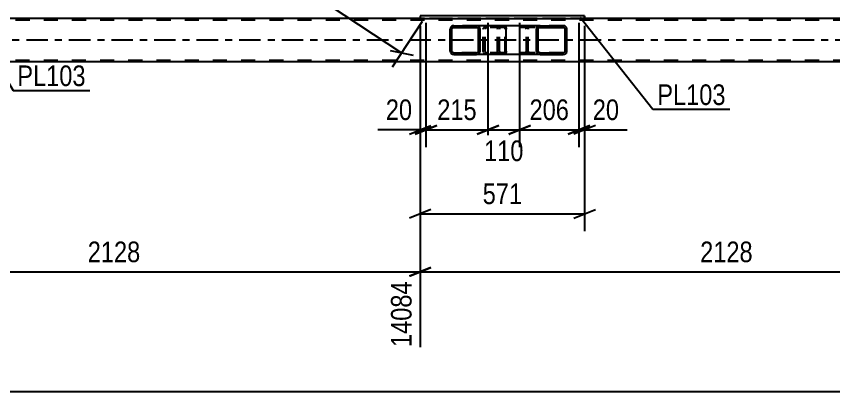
# Model space of a CAD drawing. Header units: millimetres. Extents: x -857 to 332, y -866 to -25.
# Drawn here: x -324.7 to -211.1, y -596 to -543.8 of the extents above; entities that cross this region are included whole.
import ezdxf

# ---------------------------------------------------------------- set-up
doc = ezdxf.new("R2010")
doc.units = ezdxf.units.MM
doc.linetypes.add('DXK_LINE_DOT2', pattern=[3.9198, 1.9599, -1.9599])
doc.linetypes.add('DXK_LINE_DOT3', pattern=[5.9187, 2.979, -0.9799, 0.9799, -0.9799])
doc.styles.add('Arial Narrow', font='ARIALN.TTF', dxfattribs={"height": 0.2})

# ---------------------------------------------------------------- blocks, each defined once
blk = doc.blocks.new('Part-570388934-8644 - 8534')
at = {"linetype": 'Continuous'}
h = blk.add_hatch(dxfattribs=at)
h.set_pattern_fill('', scale=0.7, style=0, pattern_type=0)
h.set_pattern_definition([(45, (-264.4044, -548.8494), (-1.57154, 1.57154), [])])
h.paths.add_polyline_path([(-264.44, -548.67), (-264.4, -548.85), (-264.3, -549.01), (-264.13, -549.11), (-263.94, -549.15), (-260.76, -549.15), (-260.56, -549.11), (-260.4, -549.01), (-260.29, -548.85), (-260.25, -548.67), (-260.25, -545.63), (-260.29, -545.44), (-260.4, -545.29), (-260.56, -545.18), (-260.76, -545.15), (-263.94, -545.15), (-264.13, -545.18), (-264.3, -545.29), (-264.4, -545.44), (-264.44, -545.63)])
h.paths.add_polyline_path([(-264.17, -545.53), (-264.12, -545.46), (-264.04, -545.4), (-263.94, -545.39), (-260.76, -545.39), (-260.66, -545.4), (-260.58, -545.46), (-260.52, -545.53), (-260.5, -545.63), (-260.5, -548.67), (-260.52, -548.76), (-260.58, -548.84), (-260.66, -548.89), (-260.76, -548.91), (-263.94, -548.91), (-264.04, -548.89), (-264.12, -548.84), (-264.17, -548.76), (-264.19, -548.67), (-264.19, -545.63)])
at = {"color": 2, "linetype": 'Continuous'}
for p, q in [((-263.94, -545.15), (-264.13, -545.18)), ((-264.04, -545.4), (-263.94, -545.39)), ((-263.94, -545.15), (-260.76, -545.15)), ((-263.94, -545.39), (-260.76, -545.39)), ((-256.93, -545.15), (-260.76, -545.15)), ((-260.56, -545.18), (-260.76, -545.15)), ((-260.76, -545.39), (-260.66, -545.4)), ((-256.93, -545.15), (-256.82, -545.18)), ((-256.82, -545.18), (-256.73, -545.29)), ((-256.73, -545.29), (-256.67, -545.44)), ((-264.4, -545.44), (-264.44, -545.63)), ((-264.44, -548.67), (-264.44, -545.63)), ((-264.19, -545.63), (-264.17, -545.53)), ((-264.19, -548.67), (-264.19, -545.63)), ((-264.17, -545.53), (-264.12, -545.46)), ((-264.12, -545.46), (-264.04, -545.4)), ((-260.66, -545.4), (-260.58, -545.46)), ((-260.58, -545.46), (-260.52, -545.53)), ((-260.52, -545.53), (-260.5, -545.63)), ((-260.5, -548.67), (-260.5, -545.63)), ((-260.25, -545.63), (-260.29, -545.44)), ((-260.25, -548.67), (-260.25, -545.63)), ((-256.67, -545.44), (-256.65, -545.63)), ((-256.65, -548.67), (-256.65, -545.63)), ((-264.44, -548.67), (-264.4, -548.85)), ((-264.17, -548.76), (-264.19, -548.67)), ((-264.12, -548.84), (-264.17, -548.76)), ((-260.52, -548.76), (-260.58, -548.84)), ((-260.5, -548.67), (-260.52, -548.76)), ((-260.29, -548.85), (-260.25, -548.67)), ((-256.65, -548.67), (-256.67, -548.85)), ((-264.13, -549.11), (-263.94, -549.15)), ((-264.04, -548.89), (-264.12, -548.84)), ((-263.94, -548.91), (-264.04, -548.89)), ((-263.94, -548.91), (-260.76, -548.91)), ((-263.94, -549.15), (-260.76, -549.15)), ((-260.66, -548.89), (-260.76, -548.91)), ((-260.76, -549.15), (-260.56, -549.11)), ((-256.93, -549.15), (-260.76, -549.15)), ((-260.58, -548.84), (-260.66, -548.89)), ((-256.82, -549.11), (-256.93, -549.15)), ((-256.73, -549.01), (-256.82, -549.11)), ((-256.67, -548.85), (-256.73, -549.01))]:
    blk.add_line(p, q, dxfattribs=at)
at = {"color": 7, "linetype": 'DXK_LINE_DOT2'}
for p, q in [((-260.76, -545.15), (-263.94, -545.15)), ((-256.93, -545.39), (-263.94, -545.39)), ((-259.52, -545.18), (-259.33, -545.15)), ((-259.42, -545.4), (-259.33, -545.39)), ((-257.84, -545.39), (-257.84, -545.15)), ((-256.87, -545.4), (-256.93, -545.39)), ((-259.83, -545.63), (-259.79, -545.44)), ((-259.83, -548.67), (-259.83, -545.63)), ((-259.56, -545.53), (-259.58, -545.63)), ((-259.58, -548.67), (-259.58, -545.63)), ((-259.51, -545.46), (-259.56, -545.53)), ((-259.51, -545.46), (-259.48, -545.44)), ((-259.48, -545.44), (-259.42, -545.4)), ((-256.83, -545.46), (-256.87, -545.4)), ((-256.8, -545.53), (-256.83, -545.46)), ((-256.79, -545.63), (-256.8, -545.53)), ((-256.79, -548.67), (-256.79, -545.63)), ((-259.79, -548.85), (-259.83, -548.67)), ((-259.58, -548.67), (-259.56, -548.76)), ((-259.56, -548.76), (-259.51, -548.84)), ((-256.83, -548.84), (-256.8, -548.76)), ((-256.8, -548.76), (-256.79, -548.67)), ((-256.93, -548.91), (-263.94, -548.91)), ((-260.76, -549.15), (-263.94, -549.15)), ((-259.33, -549.15), (-259.52, -549.11)), ((-259.51, -548.84), (-259.48, -548.85)), ((-259.48, -548.85), (-259.42, -548.89)), ((-259.42, -548.89), (-259.33, -548.91)), ((-257.84, -549.15), (-257.84, -548.91)), ((-256.93, -548.91), (-256.87, -548.89)), ((-256.87, -548.89), (-256.83, -548.84))]:
    blk.add_line(p, q, dxfattribs=at)
at = {"color": 2, "linetype": 'Continuous'}
for centre, start, end in [((-263.95, -545.64), 111.1941, 156.1506), ((-260.74, -545.64), 23.8494, 68.8059), ((-263.95, -548.65), 203.8494, 248.8059), ((-260.74, -548.65), 291.1941, 336.1506)]:
    blk.add_arc(centre, 0.492, start, end, dxfattribs=at)
at = {"color": 7, "linetype": 'DXK_LINE_DOT2'}
for centre, start, end in [((-259.34, -545.64), 111.1941, 156.1506), ((-259.34, -548.65), 203.8494, 248.8059)]:
    blk.add_arc(centre, 0.492, start, end, dxfattribs=at)
blk = doc.blocks.new('Part-570388934-8988 - 8534')
at = {"color": 2, "linetype": 'Continuous'}
for p, q in [((-268.6, -543.75), (-268.6, -544.15)), ((-245.74, -543.75), (-268.6, -543.75)), ((-268.6, -544.15), (-245.74, -544.15)), ((-245.74, -543.75), (-245.74, -544.15)), ((-245.74, -543.75), (-245.74, -543.75)), ((-245.74, -544.15), (-245.74, -544.15))]:
    blk.add_line(p, q, dxfattribs=at)
at = {"color": 7, "linetype": 'DXK_LINE_DOT2'}
for p, q in [((-268.6, -543.75), (-268.6, -544.15)), ((-245.74, -544.15), (-245.74, -543.75)), ((-245.74, -543.75), (-245.74, -543.75)), ((-245.74, -544.15), (-245.74, -544.15))]:
    blk.add_line(p, q, dxfattribs=at)
blk = doc.blocks.new('Part-570388934-9082 - 8534')
at = {"color": 7, "linetype": 'DXK_LINE_DOT2'}
for p, q in [((-107.3, -544.15), (-779.4, -544.15)), ((-245.74, -544.15), (-268.6, -544.15)), ((-107.3, -544.39), (-787.4, -544.39)), ((-787.4, -549.91), (-107.3, -549.91))]:
    blk.add_line(p, q, dxfattribs=at)
at = {"color": 2, "linetype": 'Continuous'}
for p, q in [((-268.6, -544.15), (-330.87, -544.15)), ((-183.46, -544.15), (-245.74, -544.15)), ((-111.3, -550.15), (-787.4, -550.15))]:
    blk.add_line(p, q, dxfattribs=at)
at = {"color": 7, "linetype": 'DXK_LINE_DOT3'}
blk.add_line((-107.3, -547.15), (-787.4, -547.15), dxfattribs=at)
blk = doc.blocks.new('Part-570388934-9150 - 8534')
at = {"linetype": 'Continuous'}
h = blk.add_hatch(dxfattribs=at)
h.set_pattern_fill('', scale=0.7, style=0, pattern_type=0)
h.set_pattern_definition([(45, (-252.4133, -548.8494), (-1.57154, 1.57154), [])])
h.paths.add_polyline_path([(-252.45, -548.67), (-252.41, -548.85), (-252.3, -549.01), (-252.14, -549.11), (-251.94, -549.15), (-248.71, -549.15), (-248.51, -549.11), (-248.35, -549.01), (-248.23, -548.85), (-248.2, -548.67), (-248.2, -545.63), (-248.23, -545.44), (-248.35, -545.29), (-248.51, -545.18), (-248.71, -545.15), (-251.94, -545.15), (-252.14, -545.18), (-252.3, -545.29), (-252.41, -545.44), (-252.45, -545.63)])
h.paths.add_polyline_path([(-252.18, -545.53), (-252.12, -545.46), (-252.04, -545.4), (-251.94, -545.39), (-248.71, -545.39), (-248.61, -545.4), (-248.53, -545.46), (-248.47, -545.53), (-248.45, -545.63), (-248.45, -548.67), (-248.47, -548.76), (-248.53, -548.84), (-248.61, -548.89), (-248.71, -548.91), (-251.94, -548.91), (-252.04, -548.89), (-252.12, -548.84), (-252.18, -548.76), (-252.2, -548.67), (-252.2, -545.63)])
at = {"color": 7, "linetype": 'DXK_LINE_DOT2'}
for p, q in [((-257.52, -545.18), (-257.33, -545.15)), ((-257.33, -545.39), (-257.42, -545.4)), ((-256.93, -545.15), (-257.33, -545.15)), ((-248.71, -545.39), (-257.33, -545.39)), ((-254.09, -545.15), (-253.9, -545.18)), ((-253.99, -545.4), (-254.09, -545.39)), ((-248.71, -545.15), (-251.94, -545.15)), ((-257.84, -545.63), (-257.8, -545.44)), ((-257.84, -548.67), (-257.84, -545.63)), ((-257.56, -545.53), (-257.58, -545.63)), ((-257.58, -548.67), (-257.58, -545.63)), ((-257.51, -545.46), (-257.56, -545.53)), ((-257.42, -545.4), (-257.51, -545.46)), ((-253.91, -545.46), (-253.99, -545.4)), ((-253.86, -545.53), (-253.91, -545.46)), ((-253.84, -545.63), (-253.86, -545.53)), ((-253.84, -548.67), (-253.84, -545.63)), ((-253.62, -545.44), (-253.58, -545.63)), ((-253.58, -548.67), (-253.58, -545.63)), ((-257.8, -548.85), (-257.84, -548.67)), ((-257.58, -548.67), (-257.56, -548.76)), ((-257.56, -548.76), (-257.51, -548.84)), ((-253.91, -548.84), (-253.86, -548.76)), ((-253.86, -548.76), (-253.84, -548.67)), ((-253.58, -548.67), (-253.62, -548.85)), ((-257.33, -549.15), (-257.52, -549.11)), ((-257.51, -548.84), (-257.42, -548.89)), ((-257.42, -548.89), (-257.33, -548.91)), ((-248.71, -548.91), (-257.33, -548.91)), ((-256.93, -549.15), (-257.33, -549.15)), ((-254.09, -548.91), (-253.99, -548.89)), ((-253.9, -549.11), (-254.09, -549.15)), ((-253.99, -548.89), (-253.91, -548.84)), ((-248.71, -549.15), (-251.94, -549.15))]:
    blk.add_line(p, q, dxfattribs=at)
at = {"color": 2, "linetype": 'Continuous'}
for p, q in [((-251.94, -545.15), (-256.93, -545.15)), ((-251.94, -545.15), (-252.14, -545.18)), ((-252.04, -545.4), (-251.94, -545.39)), ((-251.94, -545.15), (-248.71, -545.15)), ((-251.94, -545.39), (-248.71, -545.39)), ((-248.51, -545.18), (-248.71, -545.15)), ((-248.71, -545.39), (-248.61, -545.4)), ((-252.41, -545.44), (-252.45, -545.63)), ((-252.45, -548.67), (-252.45, -545.63)), ((-252.2, -545.63), (-252.18, -545.53)), ((-252.2, -548.67), (-252.2, -545.63)), ((-252.18, -545.53), (-252.12, -545.46)), ((-252.12, -545.46), (-252.04, -545.4)), ((-248.61, -545.4), (-248.53, -545.46)), ((-248.53, -545.46), (-248.47, -545.53)), ((-248.47, -545.53), (-248.45, -545.63)), ((-248.45, -548.67), (-248.45, -545.63)), ((-248.2, -545.63), (-248.23, -545.44)), ((-248.2, -548.67), (-248.2, -545.63)), ((-252.45, -548.67), (-252.41, -548.85)), ((-252.18, -548.76), (-252.2, -548.67)), ((-252.12, -548.84), (-252.18, -548.76)), ((-248.47, -548.76), (-248.53, -548.84)), ((-248.45, -548.67), (-248.47, -548.76)), ((-248.23, -548.85), (-248.2, -548.67)), ((-251.94, -549.15), (-256.93, -549.15)), ((-252.14, -549.11), (-251.94, -549.15)), ((-252.04, -548.89), (-252.12, -548.84)), ((-251.94, -548.91), (-252.04, -548.89)), ((-251.94, -548.91), (-248.71, -548.91)), ((-251.94, -549.15), (-248.71, -549.15)), ((-248.61, -548.89), (-248.71, -548.91)), ((-248.71, -549.15), (-248.51, -549.11)), ((-248.53, -548.84), (-248.61, -548.89))]:
    blk.add_line(p, q, dxfattribs=at)
at = {"color": 7, "linetype": 'DXK_LINE_DOT2'}
for centre, start, end in [((-257.35, -545.65), 110.7583, 155.68), ((-254.07, -545.65), 24.32, 69.2417), ((-257.35, -548.64), 204.32, 249.2417), ((-254.07, -548.64), 290.7583, 335.68)]:
    blk.add_arc(centre, 0.496, start, end, dxfattribs=at)
at = {"color": 2, "linetype": 'Continuous'}
for centre, start, end in [((-251.96, -545.65), 110.7583, 155.6801), ((-248.69, -545.65), 24.3199, 69.2417), ((-251.96, -548.64), 204.3199, 249.2417), ((-248.69, -548.64), 290.7583, 335.6801)]:
    blk.add_arc(centre, 0.496, start, end, dxfattribs=at)
blk = doc.blocks.new('StraightDimension-570388934-10656 - 8534')
at = {"color": 7, "linetype": 'Continuous'}
blk.add_line((-802.65, -595.97), (-106.5, -595.97), dxfattribs=at)
blk = doc.blocks.new('StraightDimension-570388934-9314 - 8534')
at = {"color": 7, "linetype": 'Continuous'}
for p, q in [((-267.8, -544.75), (-267.8, -562)), ((-259.18, -544.75), (-259.18, -562)), ((-269.3, -560.2), (-266.3, -559)), ((-257.68, -559), (-260.68, -560.2)), ((-267.8, -559.6), (-259.18, -559.6))]:
    blk.add_line(p, q, dxfattribs=at)
at = {"color": 0}
blk.add_wipeout([(-260.14, -558.85), (-260.14, -554.65), (-266.83, -554.65), (-266.83, -558.85)], dxfattribs=at)
at = {"color": 3, "style": 'Arial Narrow'}
blk.add_text('215', height=2.863, dxfattribs=at).set_placement((-266.23, -558.25))
blk = doc.blocks.new('StraightDimension-570388934-9793 - 8534')
at = {"color": 7, "linetype": 'Continuous'}
for p, q in [((-268.6, -545.15), (-268.6, -573.67)), ((-245.74, -545.15), (-245.74, -573.67)), ((-267.1, -570.67), (-270.1, -571.87)), ((-268.6, -571.27), (-245.74, -571.27)), ((-247.24, -571.87), (-244.24, -570.67))]:
    blk.add_line(p, q, dxfattribs=at)
at = {"color": 0}
blk.add_wipeout([(-253.82, -570.52), (-253.82, -566.32), (-260.51, -566.32), (-260.51, -570.52)], dxfattribs=at)
at = {"color": 3, "style": 'Arial Narrow'}
blk.add_text('571', height=2.863, dxfattribs=at).set_placement((-259.91, -569.92))
blk = doc.blocks.new('StraightDimension-570388934-9304 - 8534')
at = {"color": 7, "linetype": 'Continuous'}
for p, q in [((-259.18, -544.75), (-259.18, -562.45)), ((-254.78, -544.75), (-254.78, -562.45)), ((-260.68, -560.2), (-257.68, -559)), ((-253.28, -559), (-256.28, -560.2)), ((-259.18, -559.6), (-254.78, -559.6))]:
    blk.add_line(p, q, dxfattribs=at)
at = {"color": 0}
blk.add_wipeout([(-253.64, -564.55), (-253.64, -560.35), (-260.32, -560.35), (-260.32, -564.55)], dxfattribs=at)
at = {"color": 3, "style": 'Arial Narrow'}
blk.add_text('110', height=2.863, dxfattribs=at).set_placement((-259.72, -563.95))
blk = doc.blocks.new('StraightDimension-570388934-10476 - 8534')
at = {"color": 7, "linetype": 'Continuous'}
for p, q in [((-268.6, -545.15), (-268.6, -589.78)), ((-183.46, -545.15), (-183.46, -589.78)), ((-267.1, -578.74), (-270.1, -579.94)), ((-268.6, -579.34), (-183.46, -579.34)), ((-184.96, -579.94), (-181.96, -578.74))]:
    blk.add_line(p, q, dxfattribs=at)
at = {"color": 0}
blk.add_wipeout([(-221.77, -578.59), (-221.77, -574.39), (-230.28, -574.39), (-230.28, -578.59)], dxfattribs=at)
at = {"color": 3, "style": 'Arial Narrow'}
blk.add_text('2128', height=2.863, dxfattribs=at).set_placement((-229.68, -577.99))
at = {"color": 0, "linetype": 'Continuous'}
blk.add_wipeout([(-184.06, -580.04), (-188.26, -580.04), (-188.26, -590.38), (-184.06, -590.38)], dxfattribs=at)
at = {"color": 3, "linetype": 'Continuous', "style": 'Arial Narrow'}
blk.add_text('16212', height=2.863, rotation=90.0002, dxfattribs=at).set_placement((-184.66, -589.78))
blk = doc.blocks.new('StraightDimension-570388934-9287 - 8534')
at = {"color": 7, "linetype": 'Continuous'}
for p, q in [((-246.54, -544.75), (-246.54, -562)), ((-245.74, -545.15), (-245.74, -562)), ((-248.04, -560.2), (-245.04, -559)), ((-244.24, -559), (-247.24, -560.2)), ((-246.54, -559.6), (-245.74, -559.6)), ((-245.74, -559.6), (-239.83, -559.6)), ((-245.74, -559.6), (-239.83, -559.6))]:
    blk.add_line(p, q, dxfattribs=at)
at = {"color": 0}
blk.add_wipeout([(-240.36, -558.85), (-240.36, -554.65), (-245.21, -554.65), (-245.21, -558.85)], dxfattribs=at)
at = {"color": 3, "style": 'Arial Narrow'}
blk.add_text('20', height=2.863, dxfattribs=at).set_placement((-244.61, -558.25))
blk = doc.blocks.new('StraightDimension-570388934-10241 - 8534')
at = {"color": 7, "linetype": 'Continuous'}
for p, q in [((-300.28, -523.57), (-304.44, -529.89)), ((-301.54, -528.21), (-304.7, -527.56)), ((-303.12, -527.88), (-271.18, -548.89)), ((-268.34, -544.58), (-272.5, -550.9)), ((-272.76, -548.57), (-269.6, -549.22))]:
    blk.add_line(p, q, dxfattribs=at)
at = {"color": 0}
blk.add_wipeout([(-283.94, -539.6), (-281.64, -536.09), (-287.22, -532.42), (-289.53, -535.92)], dxfattribs=at)
at = {"color": 3, "style": 'Arial Narrow'}
blk.add_text('956', height=2.863, rotation=-33.3347, dxfattribs=at).set_placement((-288.7, -535.75))
blk = doc.blocks.new('StraightDimension-570388934-9296 - 8534')
at = {"color": 7, "linetype": 'Continuous'}
for p, q in [((-254.78, -544.75), (-254.78, -562)), ((-246.54, -544.75), (-246.54, -562)), ((-256.28, -560.2), (-253.28, -559)), ((-245.04, -559), (-248.04, -560.2)), ((-254.78, -559.6), (-246.54, -559.6))]:
    blk.add_line(p, q, dxfattribs=at)
at = {"color": 0}
blk.add_wipeout([(-247.32, -558.85), (-247.32, -554.65), (-254, -554.65), (-254, -558.85)], dxfattribs=at)
at = {"color": 3, "style": 'Arial Narrow'}
blk.add_text('206', height=2.863, dxfattribs=at).set_placement((-253.4, -558.25))
blk = doc.blocks.new('StraightDimension-570388934-9322 - 8534')
at = {"color": 7, "linetype": 'Continuous'}
for p, q in [((-268.6, -545.15), (-268.6, -562)), ((-267.8, -544.75), (-267.8, -562)), ((-270.1, -560.2), (-267.1, -559)), ((-266.3, -559), (-269.3, -560.2)), ((-268.6, -559.6), (-274.5, -559.6)), ((-268.6, -559.6), (-274.5, -559.6)), ((-268.6, -559.6), (-267.8, -559.6))]:
    blk.add_line(p, q, dxfattribs=at)
at = {"color": 0}
blk.add_wipeout([(-269.12, -558.85), (-269.12, -554.65), (-273.98, -554.65), (-273.98, -558.85)], dxfattribs=at)
at = {"color": 3, "style": 'Arial Narrow'}
blk.add_text('20', height=2.863, dxfattribs=at).set_placement((-273.38, -558.25))
blk = doc.blocks.new('StraightDimension-570388934-10468 - 8534')
at = {"color": 7, "linetype": 'Continuous'}
for p, q in [((-353.73, -545.15), (-353.73, -589.78)), ((-268.6, -545.15), (-268.6, -589.78)), ((-352.23, -578.74), (-355.23, -579.94)), ((-353.73, -579.34), (-268.6, -579.34)), ((-270.1, -579.94), (-267.1, -578.74))]:
    blk.add_line(p, q, dxfattribs=at)
at = {"color": 0}
blk.add_wipeout([(-306.91, -578.59), (-306.91, -574.39), (-315.42, -574.39), (-315.42, -578.59)], dxfattribs=at)
at = {"color": 3, "style": 'Arial Narrow'}
blk.add_text('2128', height=2.863, dxfattribs=at).set_placement((-314.82, -577.99))
at = {"color": 0, "linetype": 'Continuous'}
blk.add_wipeout([(-269.2, -580.04), (-273.4, -580.04), (-273.4, -590.38), (-269.2, -590.38)], dxfattribs=at)
at = {"color": 3, "linetype": 'Continuous', "style": 'Arial Narrow'}
blk.add_text('14084', height=2.863, rotation=90.0002, dxfattribs=at).set_placement((-269.8, -589.78))
blk = doc.blocks.new('Mark-570388934-8984 - 8534')
at = {"color": 30, "linetype": 'Continuous'}
for p, q in [((-246.35, -543.95), (-236.24, -556.76)), ((-236.24, -556.76), (-225.54, -556.76))]:
    blk.add_line(p, q, dxfattribs=at)
at = {"color": 0}
blk.add_wipeout([(-226.14, -556.16), (-226.14, -553.16), (-235.64, -553.16), (-235.64, -556.16)], dxfattribs=at)
blk.add_wipeout([(-226.14, -556.16), (-226.14, -553.16), (-235.64, -553.16), (-235.64, -556.16)], dxfattribs=at)
at = {"color": 3, "style": 'Arial Narrow'}
blk.add_text('PL103', height=2.863, dxfattribs=at).set_placement((-235.64, -556.16))
blk = doc.blocks.new('Mark-570388934-9037 - 8534')
at = {"color": 30, "linetype": 'Continuous'}
for p, q in [((-331.18, -544.03), (-325.21, -554.13)), ((-325.21, -554.13), (-314.51, -554.13))]:
    blk.add_line(p, q, dxfattribs=at)
at = {"color": 0}
blk.add_wipeout([(-315.11, -553.53), (-315.11, -550.53), (-324.61, -550.53), (-324.61, -553.53)], dxfattribs=at)
blk.add_wipeout([(-315.11, -553.53), (-315.11, -550.53), (-324.61, -550.53), (-324.61, -553.53)], dxfattribs=at)
at = {"color": 3, "style": 'Arial Narrow'}
blk.add_text('PL103', height=2.863, dxfattribs=at).set_placement((-324.61, -553.53))

msp = doc.modelspace()

# ---------------------------------------------------------------- block references
for name in ['Part-570388934-9082 - 8534', 'Part-570388934-8988 - 8534', 'Part-570388934-8644 - 8534', 'Part-570388934-9150 - 8534', 'StraightDimension-570388934-10656 - 8534']:
    msp.add_blockref(name, (0, 0))

# ---------------------------------------------------------------- next in the draw order: block references
msp.add_blockref('StraightDimension-570388934-9314 - 8534', (0, 0))

# ---------------------------------------------------------------- next in the draw order: block references
msp.add_blockref('StraightDimension-570388934-9793 - 8534', (0, 0))

# ---------------------------------------------------------------- next in the draw order: block references
msp.add_blockref('StraightDimension-570388934-9304 - 8534', (0, 0))

# ---------------------------------------------------------------- next in the draw order: block references
msp.add_blockref('StraightDimension-570388934-10476 - 8534', (0, 0))

# ---------------------------------------------------------------- next in the draw order: block references
for name in ['StraightDimension-570388934-10241 - 8534', 'StraightDimension-570388934-9287 - 8534']:
    msp.add_blockref(name, (0, 0))

# ---------------------------------------------------------------- next in the draw order: block references
for name in ['StraightDimension-570388934-9322 - 8534', 'StraightDimension-570388934-9296 - 8534']:
    msp.add_blockref(name, (0, 0))

# ---------------------------------------------------------------- next in the draw order: block references
for name in ['Mark-570388934-8984 - 8534', 'StraightDimension-570388934-10468 - 8534']:
    msp.add_blockref(name, (0, 0))

# ---------------------------------------------------------------- next in the draw order: block references
msp.add_blockref('Mark-570388934-9037 - 8534', (0, 0))

doc.saveas('drawing.dxf')
